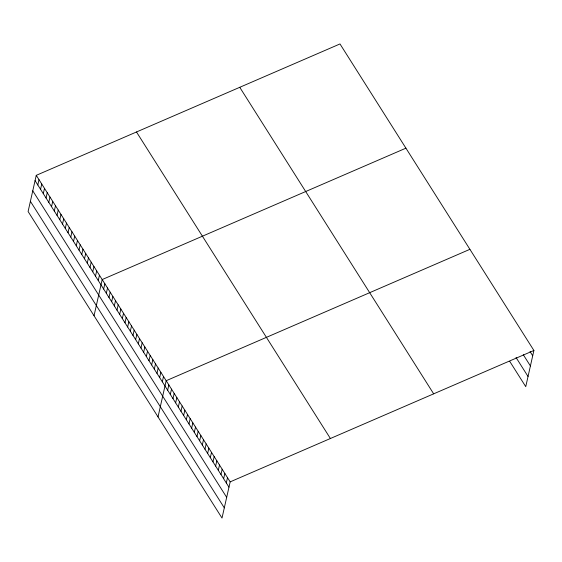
<?xml version="1.0" encoding="UTF-8"?>
<svg xmlns="http://www.w3.org/2000/svg" width="562" height="562" viewBox="0 0 562 562"><rect width="100%" height="100%" fill="white"/><g stroke="black" fill="none" stroke-linecap="round" stroke-linejoin="round"><path stroke-width="0.84" d="M36.256 175.337L28.1 211.523L222.011 518.052L230.167 481.866L36.256 175.337L339.989 43.948L533.9 350.477L525.744 386.663L509.748 361.373M37.809 184.968L39.003 179.678M40.555 189.317L41.75 184.02M43.302 193.658L44.496 188.368M46.049 198L47.243 192.71M48.796 202.341L49.99 197.051M51.542 206.683L52.737 201.393M54.289 211.024L55.483 205.734M57.036 215.365L58.23 210.076M59.783 219.714L60.977 214.417M62.53 224.055L63.724 218.766M65.283 228.397L66.471 223.107M68.03 232.738L69.217 227.448M70.777 237.08L71.964 231.79M73.524 241.421L74.711 236.131M76.27 245.763L77.458 240.473M79.017 250.111L80.204 244.814M81.764 254.453L82.958 249.163M84.511 258.794L85.705 253.504M87.258 263.135L88.452 257.846M90.004 267.477L91.199 262.187M92.751 271.818L93.945 266.529M95.498 276.167L96.692 270.87M98.245 280.508L99.439 275.218M94.03 315.739L102.186 279.56L405.919 148.171M103.661 289.065L104.848 283.775M106.323 293.28L107.518 287.99M108.993 297.495L110.18 292.205M111.655 301.71L112.85 296.42M114.325 305.925L115.519 300.635M116.987 310.14L118.182 304.843M119.657 314.355L120.851 309.058M122.319 318.57L123.514 313.273M124.989 322.785L126.183 317.488M127.658 326.993L128.846 321.703M130.321 331.208L131.515 325.918M132.99 335.423L134.178 330.133M135.653 339.638L136.847 334.348M138.322 343.853L139.509 338.563M140.985 348.068L142.179 342.778M143.654 352.283L144.848 346.993M146.317 356.498L147.511 351.208M148.986 360.713L150.18 355.423M151.649 364.928L152.843 359.638M154.318 369.143L155.512 363.853M156.988 373.358L158.175 368.068M159.65 377.573L160.844 372.283M162.32 381.788L163.507 376.498M158.02 416.899L166.176 380.713L469.909 249.324M167.652 390.218L168.839 384.928M170.314 394.433L171.508 389.143M172.984 398.648L174.178 393.358M175.646 402.863L176.84 397.573M178.316 407.078L179.51 401.788M180.978 411.293L182.172 406.003M183.648 415.508L184.842 410.218M186.317 419.723L187.504 414.433M188.98 423.938L190.174 418.648M191.649 428.153L192.836 422.863M194.312 432.368L195.506 427.078M196.981 436.583L198.168 431.286M199.643 440.798L200.838 435.501M202.313 445.013L203.507 439.716M204.975 449.228L206.17 443.931M207.645 453.443L208.839 448.146M210.307 457.651L211.502 452.361M212.977 461.866L214.171 456.576M215.639 466.081L216.834 460.791M218.309 470.296L219.503 465.006M220.978 474.511L222.166 469.221M223.641 478.726L224.835 473.436M226.31 482.941L227.498 477.651M230.167 481.866L533.9 350.477M530.043 351.552L532.706 355.767M523.299 354.727L530.409 365.967M516.042 357.502L528.041 376.47M239.756 87.307L433.667 393.836M136.489 131.979L330.4 438.508M35.062 180.627L228.973 487.156M32.765 190.82L226.676 497.349M30.397 201.329L224.308 507.858"/></g></svg>
